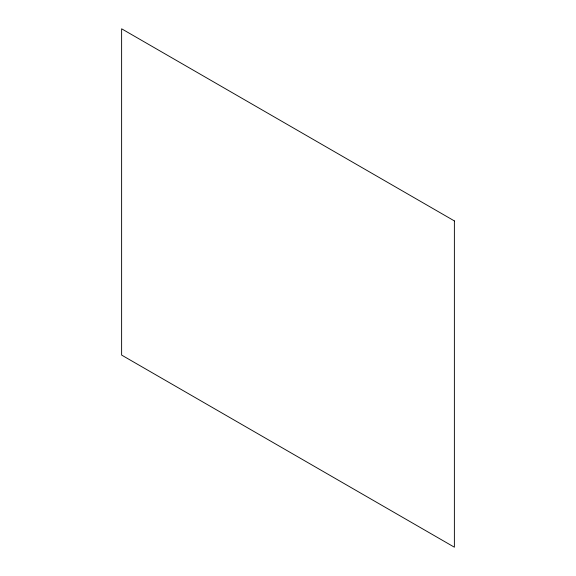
<?xml version="1.0" encoding="UTF-8"?>
<svg xmlns="http://www.w3.org/2000/svg" width="576" height="576" viewBox="0 0 576 576"><rect width="100%" height="100%" fill="white"/><g stroke="black" fill="none" stroke-linecap="round" stroke-linejoin="round"><path stroke-width="0.86" d="M454.378 220.918L121.622 28.8L121.622 355.082L454.378 547.2L454.378 220.918"/></g></svg>
